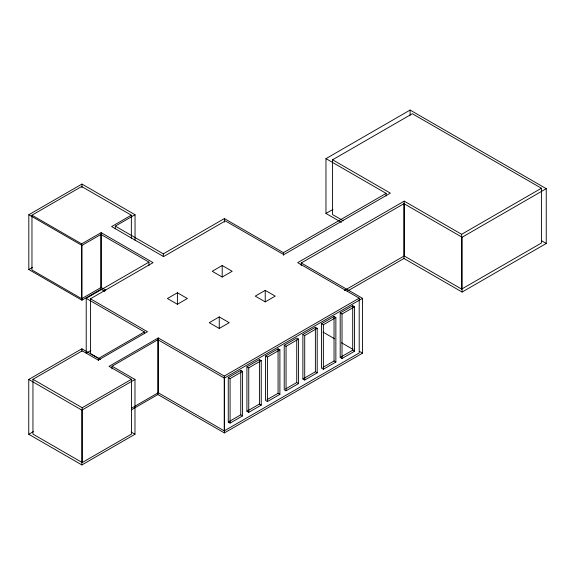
<?xml version="1.0" encoding="UTF-8"?>
<svg xmlns="http://www.w3.org/2000/svg" width="575" height="575" viewBox="0 0 575 575"><rect width="100%" height="100%" fill="white"/><g stroke="black" fill="none" stroke-linecap="round" stroke-linejoin="round"><path stroke-width="0.86" d="M104.823 291.46L100.956 289.225L81.938 300.2L28.822 269.538L28.822 214.727L81.938 184.065L135.053 214.727L135.053 240.364M105.786 290.138L101.128 287.45L81.657 298.698L31.963 270.006L31.963 215.194L81.657 186.508L131.352 215.194L131.352 238.179M28.822 269.538L32.667 267.31M31.963 215.194L81.657 243.886L101.128 232.645L153.079 262.638L90.433 298.799L90.433 353.603L100.452 359.389M131.352 215.194L111.622 226.586L163.566 256.579L225.364 220.901L283.813 254.646L390.346 193.135L332.566 159.778L332.566 214.583L343.354 220.814M28.822 214.727L81.938 245.396L100.956 234.42L148.954 262.128L148.954 265.664M115.302 228.785L115.302 226.133L135.053 214.727M341.392 222.353L325.967 213.447L325.967 158.643L410.104 110.062L546.25 188.665L546.25 243.469L462.106 292.05L403.952 258.47L347.149 291.266M90.864 350.47L86.221 353.158L86.221 298.346L148.954 262.128M115.302 226.133L163.3 253.848L224.379 218.579L283.432 252.677L386.134 193.38L386.134 196.032M332.566 159.778L412.34 113.721L541.406 188.241L541.406 243.045L461.639 289.103L404.211 255.954L344.339 290.519M222.194 265.513L212.218 271.278L222.194 277.035L232.178 271.278L222.194 265.513L222.194 277.006M177.395 292.754L167.418 298.518L177.395 304.276L187.371 298.518L177.395 292.754L177.395 304.247M112.032 368.863L112.032 366.21L134.981 379.464L134.981 434.269L81.866 464.938L28.75 434.269L28.75 379.464L81.866 348.802L98.541 358.426L144.404 331.94L144.404 333.708M131.337 408.286L158.233 392.754L224.272 430.876L359.202 352.978L359.202 298.166L224.272 376.072L158.233 337.942L109.042 366.347L131.481 379.299L131.481 434.111L82.211 462.552L32.948 434.111L32.948 379.299L82.211 350.858L98.634 360.324M325.967 213.447L332.911 209.437M98.26 360.123L147.459 331.725L90.433 298.799M112.032 366.21L157.895 339.732L224.379 378.113L362.545 298.346L362.545 353.158L224.379 432.925L157.895 394.536L131.467 409.802M541.406 188.241L461.639 234.298L404.211 201.142L297.685 262.653L359.202 298.166M301.25 265.614L301.25 262.962L403.952 203.665L462.106 237.245L546.25 188.665M219.255 316.918L209.271 322.683L219.255 328.44L229.231 322.683L219.255 316.918L219.255 328.411M265.24 290.368L255.264 296.125L265.24 301.889L275.217 296.125L265.24 290.368L265.24 301.861M28.75 434.269L33.372 431.602M32.948 379.299L82.211 407.747L131.481 379.299M28.75 379.464L81.866 410.133L134.981 379.464M228.268 377.559L240.76 370.35L242.585 371.4L242.585 415.89L230.086 423.107L228.268 422.057L228.268 377.559L230.086 378.616L242.585 371.4M246.919 366.793L259.418 359.576L261.244 360.633L261.244 405.123L248.745 412.34L246.919 411.283L246.919 366.793L248.745 367.842L261.244 360.633M265.578 356.018L278.07 348.802L279.896 349.859L279.896 394.349L267.404 401.566L265.578 400.509L265.578 356.018L267.404 357.075L279.896 349.859M284.23 345.252L296.729 338.035L298.554 339.085L298.554 383.582L286.055 390.792L284.23 389.742L284.23 345.252L286.055 346.301L298.554 339.085M302.888 334.478L315.387 327.261L317.206 328.318L317.206 372.808L304.714 380.025L302.888 378.968L302.888 334.478L304.714 335.534L317.206 328.318M321.547 323.703L334.039 316.494L335.865 317.544L335.865 362.042L323.373 369.251L321.547 368.201L321.547 323.703L323.373 324.76L335.865 317.544M340.199 312.937L352.698 305.72L354.523 306.777L354.523 351.268L342.024 358.484L340.199 357.427L340.199 312.937L342.024 313.986L354.523 306.777M228.268 422.057L240.76 414.841L242.585 415.89M246.919 411.283L259.418 404.067L261.244 405.123M267.044 399.661L278.07 393.3L279.896 394.349M285.703 388.894L296.729 382.526L298.554 383.582M302.888 378.968L315.387 371.759L317.206 372.808M323.013 367.353L334.039 360.985L335.865 362.042M340.199 357.427L352.698 350.211L354.523 351.268M541.585 240.774L546.25 243.469M325.967 158.643L386.134 193.38M301.25 262.962L362.545 298.346M359.44 351.361L362.545 353.158M323.057 332.106L334.592 338.768M341.514 342.765L353.05 349.42M86.221 298.346L144.404 331.94M131.157 432.062L134.981 434.269M462.106 237.245L462.106 292.05M461.639 234.298L461.639 289.103M410.104 110.062L410.104 115.367M404.211 201.142L404.211 255.954M403.952 203.665L403.952 258.47M352.698 305.72L352.698 350.211M342.024 313.986L342.024 358.484M334.039 316.494L334.039 360.985M323.373 324.76L323.373 369.251M315.387 327.261L315.387 371.759M304.714 335.534L304.714 380.025M296.729 339.818L296.729 382.526M286.055 346.301L286.055 390.792M283.432 252.677L283.432 255.329M278.07 348.802L278.07 393.3M267.404 357.075L267.404 401.566M259.418 359.576L259.418 404.067M248.745 367.842L248.745 412.34M240.76 370.35L240.76 414.841M230.086 378.616L230.086 423.107M224.379 218.579L224.379 222.115M224.379 378.113L224.379 432.925M224.272 376.072L224.272 430.876M163.3 253.848L163.3 256.5M158.233 337.942L158.233 392.754M157.895 339.732L157.895 394.536M101.128 232.645L101.128 287.45M100.956 234.42L100.956 289.225M98.541 358.426L98.541 360.194M82.211 407.747L82.211 462.552M81.938 184.065L81.938 187.601M81.938 245.396L81.938 300.2M81.866 348.802L81.866 351.454M81.866 410.133L81.866 464.938M81.657 243.886L81.657 298.698"/></g></svg>
